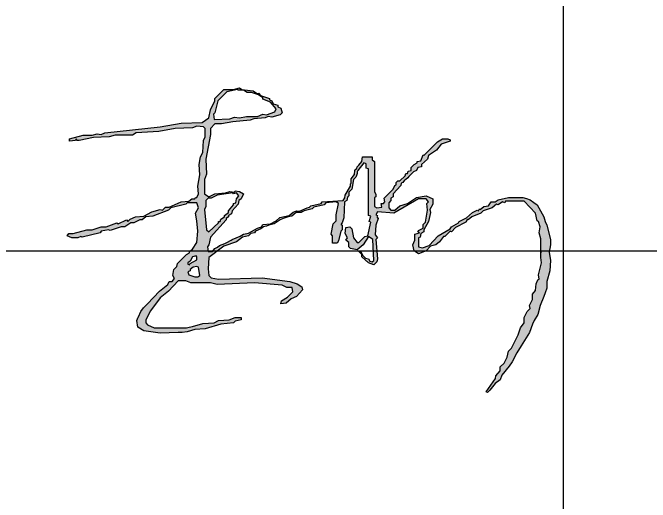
# Model space of a CAD drawing. Extents: x -24961 to 905641, y -154323 to 635957.
# Drawn here: x 458414 to 460263, y -140152 to -138734 of the extents above; entities that cross this region are included whole.
import ezdxf

# ---------------------------------------------------------------- set-up
doc = ezdxf.new("R2010")
doc.units = 0
doc.header["$LTSCALE"] = 1000
doc.header["$MEASUREMENT"] = 0
doc.layers.add('X-3', color=3, linetype='Continuous')
doc.layers.add('图框', color=146, linetype='Continuous')

# ---------------------------------------------------------------- blocks, each defined once
blk = doc.blocks.new('A$C3F2E0568')
h = blk.add_hatch(color=8)
h.paths.add_polyline_path([(22.90000453942294, 25.59999920754126), (23.20000453942293, 25.79999920754108), (23.50000453942293, 26.4999992075409), (23.00000453942293, 26.79999920754108), (22.40000453942294, 26.89999920754053), (22.30000453942294, 26.69999920754071), (21.70000453942293, 26.79999920754108), (21.10000453942294, 26.59999920754126), (19.70000453942293, 26.4999992075409), (18.90000453942294, 26.09999920754126), (18.30000453942294, 26.4999992075409), (18.30000453942294, 28.39999920754053), (18.60000453942294, 29.09999920754126), (18.50000453942293, 31.09999920754126), (19.10000453942294, 34.39999920754053), (19.10000453942294, 35.19999920754071), (19.70000453942293, 35.79999920754108), (20.60000453942294, 35.79999920754108), (22.10000453942293, 36.09999920754126), (24.40000453942294, 36.29999920754108), (24.90000453942294, 36.4999992075409), (26.40000453942294, 36.59999920754126), (26.80000453942294, 36.79999920754108), (27.30000453942294, 36.69999920754071), (28.40000453942294, 36.9999992075409), (28.70000453942293, 37.29999920754108), (28.50000453942293, 37.89999920754053), (28.10000453942294, 38.09999920754126), (28.10000453942294, 38.29999920754108), (27.50000453942293, 38.4999992075409), (27.30000453942294, 38.89999920754053), (27.00000453942293, 38.9999992075409), (27.00000453942293, 39.19999920754071), (25.80000453942294, 39.59999920754126), (25.50000453942293, 39.89999920754053), (25.40000453942294, 39.79999920754108), (24.80000453942294, 40.19999920754071), (23.30000453942294, 40.39999920754053), (23.00000453942293, 40.59999920754126), (22.20000453942293, 40.39999920754053), (20.90000453942294, 40.39999920754053), (19.70000453942293, 39.19999920754071), (19.70000453942293, 38.89999920754053), (19.10000453942294, 37.69999920754071), (18.90000453942294, 36.59999920754126), (18.00000453942293, 35.9999992075409), (15.20000453942293, 35.89999920754053), (12.40000453942294, 35.39999920754053), (5.000004539422932, 34.59999920754126), (4.500004539422932, 34.39999920754053), (4.000004539422932, 34.4999992075409), (3.300004539422929, 34.29999920754108), (2.10000453942294, 34.29999920754108), (0.3000045394229289, 33.79999920754108), (0.3000045394229289, 33.4999992075409), (1.10000453942294, 33.59999920754126), (1.200004539422935, 33.79999920754108), (1.300004539422929, 33.59999920754126), (1.60000453942294, 33.59999920754126), (3.500004539422932, 33.9999992075409), (5.60000453942294, 34.09999920754126), (6.400004539422923, 34.29999920754108), (8.700004539422935, 34.29999920754108), (9.200004539422935, 34.59999920754126), (12.20000453942293, 34.79999920754108), (14.40000453942293, 35.19999920754071), (16.70000453942294, 35.29999920754108), (17.30000453942294, 35.4999992075409), (18.20000453942293, 35.39999920754053), (18.40000453942294, 35.19999920754071), (18.40000453942294, 34.09999920754126), (18.20000453942293, 33.59999920754126), (18.10000453942294, 31.9999992075409), (17.80000453942294, 31.39999920754053), (17.60000453942294, 30.39999920754053), (17.70000453942293, 28.9999992075409), (17.40000453942294, 27.4999992075409), (17.50000453942293, 26.4999992075409), (17.30000453942294, 25.9999992075409), (17.10000453942294, 25.9999992075409), (17.00000453942293, 25.79999920754108), (16.60000453942293, 25.79999920754108), (16.20000453942293, 25.4999992075409), (15.20000453942293, 25.39999920754053), (13.60000453942293, 24.69999920754071), (13.10000453942293, 24.69999920754071), (12.70000453942293, 24.29999920754108), (12.40000453942294, 24.39999920754053), (11.30000453942293, 24.09999920754126), (10.20000453942293, 23.4999992075409), (9.10000453942294, 23.39999920754053), (8.400004539422937, 23.09999920754126), (8.10000453942294, 22.79999920754108), (7.900004539422937, 22.9999992075409), (6.800004539422929, 22.4999992075409), (6.60000453942294, 22.59999920754126), (5.200004539422935, 22.09999920754126), (4.500004539422932, 22.09999920754126), (3.300004539422929, 21.69999920754071), (2.60000453942294, 21.69999920754071), (0.8000045394229289, 21.19999920754071), (0.2000045394229346, 21.19999920754071), (4.539422931770787e-06, 20.89999920754053), (0.6000045394229403, 20.59999920754126), (1.400004539422937, 20.59999920754126), (1.800004539422929, 20.79999920754108), (2.000004539422932, 20.69999920754071), (4.400004539422937, 21.29999920754108), (4.500004539422932, 21.4999992075409), (5.500004539422932, 21.69999920754071), (5.700004539422935, 21.59999920754126), (7.200004539422935, 22.09999920754126), (7.700004539422935, 22.09999920754126), (8.500004539422932, 22.59999920754126), (8.900004539422937, 22.59999920754126), (9.700004539422935, 22.9999992075409), (10.00000453942293, 22.9999992075409), (10.50000453942293, 23.39999920754053), (11.40000453942294, 23.4999992075409), (13.50000453942293, 24.29999920754108), (13.80000453942294, 24.59999920754126), (15.80000453942294, 25.09999920754126), (16.00000453942293, 25.29999920754108), (17.30000453942294, 25.29999920754108), (17.50000453942293, 24.59999920754126), (17.10000453942294, 23.89999920754053), (17.30000453942294, 22.89999920754053), (17.40000453942294, 21.4999992075409), (17.30000453942294, 19.9999992075409), (16.70000453942293, 19.09999920754126), (16.30000453942294, 18.79999920754108), (16.30000453942294, 18.59999920754126), (15.90000453942294, 18.39999920754053), (14.70000453942293, 17.19999920754071), (14.60000453942293, 16.79999920754108), (14.20000453942293, 16.39999920754053), (14.10000453942293, 15.59999920754126), (14.30000453942294, 15.19999920754071), (14.00000453942293, 14.79999920754108), (13.60000453942293, 14.79999920754108), (13.40000453942294, 14.39999920754053), (12.30000453942294, 13.4999992075409), (10.70000453942292, 11.79999920754108), (10.15652996362833, 11.29563248904833), (9.800004539422929, 10.79999920754108), (9.479314884250513, 10.05172334547206), (9.300004539422929, 9.59999920754126), (9.400004539422937, 8.699999207540714), (10.20000453942293, 8.199999207540714), (12.40000453942292, 7.899999207540532), (14.80000453942287, 7.999999207540895), (15.32907694854993, 7.973209189671252), (16.0000045394229, 8.09999920754126), (17.00000453942293, 8.399999207540532), (18.40000453942293, 8.499999207540895), (20.50000453942295, 9.09999920754126), (22.20000453942293, 9.299999207541077), (22.40000453942294, 9.499999207540895), (23.20000453942293, 9.699999207540714), (23.20000453942293, 9.999999207540895), (22.40000453942294, 9.999999207540895), (21.60000453942293, 9.699999207540714), (20.20000453942293, 9.59999920754126), (19.60000453942294, 9.299999207541077), (18.10000453942294, 9.199999207540714), (16.70000453942287, 8.799999207541077), (16.24672417559961, 8.689501695025683), (15.90000453942294, 8.59999920754126), (11.60000453942294, 8.59999920754126), (10.70000453942293, 8.999999207540895), (10.50000453942293, 9.299999207541077), (10.50000453942293, 9.699999207540714), (11.10000453942294, 10.89999920754053), (12.40000453942294, 12.59999920754126), (13.50000453942293, 13.4999992075409), (14.80000453942294, 14.89999920754053), (15.80000453942294, 14.89999920754053), (16.50000453942293, 14.59999920754126), (19.10000453942294, 14.59999920754126), (20.00000453942293, 14.39999920754053), (25.00000453942293, 14.59999920754126), (28.70000453942293, 14.29999920754108), (29.30000453942294, 13.9999992075409), (30.00000453942293, 13.9999992075409), (30.10000453942294, 13.39999920754053), (29.40000453942293, 12.69999920754071), (28.60000453942294, 12.19999920754071), (28.50000453942293, 11.79999920754108), (29.20000453942293, 11.89999920754053), (29.90000453942294, 12.4999992075409), (30.60000453942294, 12.79999920754108), (31.40000453942294, 13.69999920754071), (31.30000453942294, 14.09999920754126), (30.70000453942293, 14.4999992075409), (29.70000453942293, 14.79999920754108), (26.00000453942292, 15.29999920754108), (20.20000453942293, 15.09999920754126), (19.20000453942293, 15.29999920754108), (18.90000453942294, 15.59999920754126), (18.80000453942294, 16.4999992075409), (18.90000453942294, 17.9999992075409), (20.90000453942294, 19.4999992075409), (22.60000453942294, 20.09999920754126), (23.40000453942294, 20.69999920754071), (24.20000453942293, 20.89999920754053), (24.50000453942293, 21.19999920754071), (25.00000453942293, 21.29999920754108), (25.10000453942294, 21.4999992075409), (25.84974521033109, 21.81769452620847), (26.20000453942293, 22.09999920754126), (26.60081258565171, 22.18068791312089), (26.90000453942294, 22.29999920754108), (27.60000453942294, 22.4999992075409), (28.40000453942295, 22.9999992075409), (28.80000453942294, 23.19999920754071), (29.50000453942293, 23.39999920754053), (29.96571120565168, 23.49186199365249), (30.5314249532219, 23.9999992075409), (31.20000453942293, 23.9999992075409), (31.4285133218752, 24.14045185304167), (31.60000453942294, 24.19999920754071), (32.70000453942293, 24.4999992075409), (32.90000453942294, 24.69999920754071), (34.30000453942294, 24.9999992075409), (34.50000453942294, 25.29999920754108), (35.90000453942294, 25.39999920754053), (36.20000453942293, 25.19999920754071), (35.90000453942294, 23.69999920754071), (35.90000453942294, 22.89999920754053), (35.50000453942294, 22.4999992075409), (35.20000453942293, 21.09999920754126), (35.40000453942294, 20.89999920754053), (35.40000453942294, 19.89999920754053), (36.00000453942294, 19.89999920754053), (36.20000453942293, 20.19999920754071), (36.50000453942294, 21.4999992075409), (36.70000453942293, 21.69999920754071), (36.70000453942293, 22.29999920754108), (36.50000453942294, 22.39999920754053), (36.70000453942293, 22.59999920754126), (36.90000453942294, 23.29999920754108), (37.00000453942294, 25.39999920754053), (37.30000453942294, 25.59999920754126), (37.39801414655267, 26.03409113829275), (37.60000453942293, 26.19999920754071), (37.60000453942293, 26.69999920754071), (38.00000453942294, 27.09999920754126), (38.20000453942293, 28.39999920754053), (38.50000453942294, 28.69999920754071), (38.58221452721045, 28.94658064881787), (38.70000453942293, 29.19999920754071), (38.70000453942293, 29.39999920754053), (38.7548688723431, 29.50115897434716), (38.80000453942294, 29.59999920754126), (39.60000453942294, 30.59999920754126), (39.90000453942294, 30.4999992075409), (39.90000453942294, 29.89999920754053), (40.20000453942293, 29.79999920754108), (40.20000453942293, 23.59999920754126), (40.50000453942294, 23.4999992075409), (40.30000453942294, 22.79999920754108), (40.50000453942294, 22.69999920754071), (40.10000453942294, 20.89999920754053), (39.70000453942293, 20.79999920754108), (38.90000453942294, 19.9999992075409), (38.70000453942293, 19.9999992075409), (38.20000453942293, 20.59999920754126), (38.00000453942294, 21.79999920754108), (37.70000453942293, 22.09999920754126), (37.20000453942293, 21.9999992075409), (37.10000453942293, 21.19999920754071), (37.40000453942294, 20.59999920754126), (37.20000453942293, 20.29999920754108), (37.60000453942293, 19.9999992075409), (37.60000453942293, 19.39999920754053), (37.80000453942294, 19.19999920754071), (38.70000453942293, 18.9999992075409), (39.50000453942294, 19.69999920754071), (40.20000453942293, 20.79999920754108), (40.80000453942294, 20.39999920754053), (40.90000453942294, 17.59999920754126), (40.70000453942293, 17.39999920754053), (40.40000453942294, 17.4999992075409), (40.20000453942293, 17.79999920754108), (39.80000453942294, 17.89999920754053), (39.40000453942294, 18.29999920754108), (39.20000453942293, 18.79999920754108), (38.90000453942294, 18.79999920754108), (39.30000453942294, 18.39999920754053), (39.30000453942294, 18.09999920754126), (40.20000453942293, 17.29999920754108), (40.90000453942294, 16.9999992075409), (41.30000453942294, 17.39999920754053), (41.40000453942294, 17.79999920754108), (41.20000453942293, 20.39999920754053), (41.40000453942294, 20.59999920754126), (41.10000453942294, 20.9999992075409), (41.20000453942293, 22.29999920754108), (41.50000453942294, 23.19999920754071), (41.30000453942294, 23.39999920754053), (41.40000453942294, 23.59999920754126), (41.20000453942293, 23.69999920754071), (41.40000453942294, 24.09999920754126), (43.60000453942294, 23.89999920754053), (46.90000453942294, 25.79999920754108), (47.90000453942294, 25.79999920754108), (48.20000453942293, 25.39999920754053), (48.00000453942294, 25.19999920754071), (48.10000453942294, 24.29999920754108), (47.80000453942294, 22.69999920754071), (47.50000453942294, 22.39999920754053), (47.50000453942294, 21.89999920754053), (46.90000453942294, 21.59999920754126), (46.80000453942294, 21.39999920754053), (47.00000453942294, 21.29999920754108), (46.40000453942294, 21.09999920754126), (46.40000453942294, 20.29999920754108), (46.10000453942294, 19.69999920754071), (46.30000453942294, 18.89999920754053), (46.90000453942294, 18.4999992075409), (47.90000453942294, 18.89999920754053), (48.50000453942294, 19.4999992075409), (49.20000453942293, 19.69999920754071), (49.70000453942293, 20.09999920754126), (50.20000453942293, 20.79999920754108), (50.40000453942294, 20.79999920754108), (51.10000453942294, 21.4999992075409), (51.30000453942294, 21.39999920754053), (51.80000453942294, 21.9999992075409), (53.20000453942293, 22.69999920754071), (53.40000453942294, 23.09999920754126), (53.50000453942294, 22.9999992075409), (54.00000453942294, 23.39999920754053), (55.20000453942293, 23.89999920754053), (55.50000453942295, 24.19999920754071), (56.70000453942293, 24.59999920754126), (57.30000453942294, 25.09999920754126), (57.50000453942294, 24.9999992075409), (58.10000453942294, 25.39999920754053), (58.40000453942294, 25.29999920754108), (58.50000453942294, 25.4999992075409), (61.00000453942294, 25.4999992075409), (62.50000453942294, 23.89999920754053), (62.70000453942293, 22.89999920754053), (62.90000453942294, 22.79999920754108), (63.10000453942294, 22.09999920754126), (63.00000453942294, 21.29999920754108), (63.20000453942293, 20.4999992075409), (63.20000453942293, 18.79999920754108), (63.20000453942293, 17.9999992075409), (63.30000453942294, 17.29999920754108), (62.90000453942294, 15.69999920754071), (63.00000453942294, 15.09999920754126), (62.80000453942294, 14.9999992075409), (62.60000453942294, 14.4999992075409), (62.50000453942294, 13.59999920754126), (62.10000453942294, 13.09999920754126), (62.10000453942294, 12.39999920754053), (61.70000453942293, 11.59999920754126), (61.80000453942294, 11.19999920754071), (61.40000453942294, 10.79999920754108), (61.00000453942294, 9.999999207540895), (61.00000453942294, 9.299999207541077), (60.50000453942294, 8.59999920754126), (60.20000453942293, 7.699999207540714), (59.30000453942294, 5.899999207540532), (58.90000453942294, 5.499999207540895), (58.70000453942293, 4.699999207540714), (58.30000453942294, 3.899999207540532), (57.80000453942294, 3.399999207540532), (57.80000453942294, 2.899999207540532), (57.20000453942293, 2.199999207540714), (57.15000453942294, 1.849999207541259), (55.90000453942294, 0.09999920754125924), (56.10000453942294, -7.924591045593843e-07), (56.40000453942296, 0.2999992075410773), (57.10000453942294, 1.199999207540714), (57.80000453942294, 1.699999207540714), (58.00000453942294, 2.299999207541077), (59.00000453942295, 3.499999207540895), (59.40000453942295, 4.099999207541259), (60.00000453942292, 5.299999207541077), (60.60000453942291, 6.199999207540714), (61.70000453942293, 7.999999207540895), (62.10000453942291, 9.09999920754126), (62.30000453942289, 9.59999920754035), (62.80000453942294, 10.39999920754053), (63.10000453942293, 11.59999920754126), (63.60000453942276, 12.79999920754108), (63.80000453942294, 13.29999920754108), (64.00000453942295, 13.89999920754053), (64.00000453942295, 14.79999920754108), (64.40000453942294, 16.19999920754071), (64.50000453942295, 17.59999920754126), (64.30000453942293, 18.69999920754071), (64.50000453942295, 19.69999920754071), (64.50000453942295, 20.39999920754053), (64.00000453942295, 22.29999920754108), (63.80000453942296, 22.79999920754108), (63.60000453942294, 23.39999920754053), (62.70000453942293, 24.9999992075409), (62.28115205187916, 25.31960532725589), (61.80000453942296, 25.69999920754071), (61.30119203044897, 25.86040429569675), (60.80000453942294, 25.9999992075409), (58.90000453942294, 25.9999992075409), (57.50000453942294, 25.69999920754071), (57.10000453942294, 25.39999920754053), (56.60000453942294, 25.39999920754053), (56.20000453942293, 24.89999920754053), (55.60000453942294, 24.79999920754108), (55.10000453942294, 24.39999920754053), (55.00000453942294, 24.4999992075409), (54.90000453942294, 24.19999920754071), (54.70000453942293, 24.29999920754108), (54.10000453942294, 23.9999992075409), (53.30000453942294, 23.29999920754108), (52.30000453942294, 22.79999920754108), (52.20000453942293, 22.59999920754126), (51.30000453942294, 22.09999920754126), (51.10000453942294, 21.79999920754108), (49.50000453942294, 20.89999920754053), (48.30000453942294, 19.59999920754126), (47.40000453942294, 19.29999920754108), (46.90000453942294, 19.39999920754053), (46.90000453942294, 20.59999920754126), (47.10000453942294, 20.69999920754071), (47.20000453942293, 21.19999920754071), (47.60000453942294, 21.39999920754053), (47.60000453942294, 21.69999920754071), (48.20000453942293, 22.79999920754108), (48.50000453942294, 23.9999992075409), (48.40000453942294, 24.39999920754053), (48.80000453942294, 25.09999920754126), (48.80000453942294, 25.79999920754108), (47.90000453942294, 26.19999920754071), (46.60000453942294, 25.9999992075409), (45.40000453942294, 25.19999920754071), (44.40000453942294, 24.89999920754053), (43.70000453942293, 24.29999920754108), (43.20000453942293, 24.29999920754108), (42.90000453942294, 24.59999920754126), (42.90000453942294, 25.29999920754108), (43.20000453942293, 25.59999920754126), (43.20000453942293, 25.89999920754053), (43.50000453942294, 26.09999920754126), (43.50000453942294, 26.4999992075409), (44.50000453942294, 27.59999920754126), (44.57255045154183, 27.89018285601651), (44.80000453942294, 27.9999992075409), (45.00000453942294, 28.29999920754108), (45.20000453942293, 28.39999920754053), (45.44053528462973, 28.59999920754126), (45.60000453942294, 28.79999920754108), (46.20000453942293, 29.39999920754053), (46.60000453942294, 29.59999920754126), (46.80000453942294, 29.9999992075409), (47.30000453942294, 30.09999920754126), (47.30000453942294, 30.39999920754053), (48.10000453942294, 31.09999920754126), (48.20000453942293, 31.59999920754126), (49.30000453942294, 32.29999920754108), (49.90000453942294, 33.09999920754126), (51.10000453942294, 33.4999992075409), (51.10000453942294, 33.69999920754071), (50.80000453942294, 33.79999920754108), (50.10000453942294, 33.79999920754108), (49.40000453942294, 33.39999920754053), (47.60000453942294, 31.59999920754126), (47.50000453942294, 31.69999920754071), (47.20000453942293, 30.89999920754053), (46.70000453942293, 30.79999920754108), (46.70000453942293, 30.59999920754126), (46.30000453942294, 30.39999920754053), (45.90000453942294, 29.9999992075409), (45.90000453942294, 29.59999920754126), (45.50000453942294, 29.4999992075409), (45.40000453942294, 29.19999920754071), (45.20000453942293, 29.19999920754071), (45.10000453942294, 28.89999920754053), (44.40000453942294, 28.19999920754071), (44.10000453942294, 28.19999920754071), (43.90000453942294, 27.9999992075409), (43.90000453942294, 27.69999920754071), (43.70000453942293, 27.59999920754126), (43.50000453942294, 27.09999920754126), (42.30000453942294, 25.89999920754053), (42.40000453942294, 25.39999920754053), (42.20000453942293, 25.19999920754071), (41.90000453942294, 25.19999920754071), (42.00000453942294, 24.69999920754071), (41.30000453942294, 24.59999920754126), (41.00000453942294, 24.79999920754108), (41.00000453942294, 25.9999992075409), (41.20000453942293, 26.09999920754126), (41.20000453942293, 26.39999920754053), (41.00000453942294, 26.79999920754108), (41.00000453942294, 30.79999920754108), (40.70000453942293, 30.9999992075409), (40.70000453942293, 31.39999920754053), (39.40000453942294, 31.39999920754053), (39.30000453942294, 30.79999920754108), (38.90000453942296, 30.29999920754108), (38.71021236731595, 30.08624622348179), (38.64130106436833, 29.85848111029009), (38.52629433582924, 29.77714247513177), (38.40000453942294, 29.59999920754126), (38.35706127603037, 29.04846729146993), (37.90000453942294, 28.4999992075409), (37.90000453942294, 27.89999920754053), (37.80000453942294, 27.79999920754108), (37.80000453942294, 27.4999992075409), (37.10000453942293, 26.29999920754108), (37.02930823002617, 25.93389807144376), (36.80000453942294, 25.59999920754126), (34.00000453942294, 25.39999920754053), (33.90000453942294, 25.19999920754071), (32.50000453942293, 24.89999920754053), (32.34235819796004, 24.70448174786998), (32.00000453942295, 24.59999920754126), (31.00973869275313, 24.17165462826415), (30.60489427108823, 24.20035179511524), (30.15489469915728, 24.03699530127051), (29.60000453942294, 23.59999920754126), (28.36436246390838, 23.30925989565549), (27.90000453942294, 22.89999920754053), (27.10000453942294, 22.4999992075409), (26.10000453942294, 22.39999920754053), (25.90000453942294, 22.09999920754126), (25.40000453942293, 21.89999920754053), (24.17284668451506, 21.24551501825681), (23.50000453942293, 21.09999920754126), (23.07401452460618, 20.86233916863875), (22.00000453942293, 20.39999920754053), (21.88455333209075, 20.28454800020882), (21.30000453942321, 19.9999992075409), (21.01844920814519, 19.86526486588991), (20.30000453942294, 19.59999920754126), (20.06492655597194, 19.39190589228656), (19.70000453942293, 19.19999920754071), (19.40000453942294, 18.79999920754108), (18.80000453942294, 18.79999920754108), (18.70000453942293, 19.39999920754053), (18.90000453942294, 19.69999920754071), (19.10000453942294, 20.69999920754071), (21.20000453942293, 22.9999992075409), (21.20000453942293, 23.19999920754071), (21.50000453942293, 23.39999920754053), (21.50000453942293, 23.59999920754126), (21.90000453942294, 23.79999920754108), (22.00000453942293, 24.19999920754071), (22.80000453942294, 25.09999920754126)])
h.paths.add_polyline_path([(18.50000453942293, 25.59999920754126), (18.80000453942294, 25.89999920754053), (19.20000453942293, 25.89999920754053), (20.00000453942293, 26.29999920754108), (22.10000453942294, 26.59999920754126), (22.20000453942293, 26.4999992075409), (22.60000453942294, 26.59999920754126), (22.90000453942294, 26.19999920754071), (22.60000453942294, 25.79999920754108), (22.50000453942293, 25.29999920754108), (22.20000453942293, 25.19999920754071), (22.20000453942293, 24.9999992075409), (21.50000453942293, 24.19999920754071), (21.50000453942293, 23.9999992075409), (21.00000453942293, 23.59999920754126), (21.00000453942293, 23.39999920754053), (20.50000453942293, 23.09999920754126), (20.40000453942294, 22.79999920754108), (20.20000453942293, 22.79999920754108), (20.20000453942293, 22.59999920754126), (18.90000453942294, 21.39999920754053), (18.60000453942294, 21.69999920754071), (18.30000453942294, 24.39999920754053), (18.50000453942293, 24.79999920754108)], flags=16)
h.paths.add_polyline_path([(17.20000453942293, 18.19999920754071), (17.30000453942294, 18.09999920754126), (17.30000453942294, 17.69999920754071), (16.40000453942294, 17.19999920754071), (16.30000453942294, 16.9999992075409), (16.10000453942293, 17.09999920754126), (16.10000453942293, 17.29999920754108), (16.40000453942294, 17.4999992075409), (16.70000453942293, 18.09999920754126)], flags=16)
h.paths.add_polyline_path([(17.30000453942294, 16.79999920754108), (17.50000453942293, 16.69999920754071), (17.70000453942293, 15.59999920754126), (17.40000453942294, 15.39999920754053), (17.00000453942293, 15.39999920754053), (16.20000453942293, 15.69999920754071), (16.10000453942293, 16.09999920754126), (16.40000453942294, 16.19999920754071), (16.40000453942294, 16.39999920754053), (16.80000453942294, 16.69999920754071)], flags=16)
h.paths.add_polyline_path([(19.60000453942294, 36.39999920754053), (19.50000453942293, 37.09999920754126), (19.70000453942293, 37.29999920754108), (20.10000453942294, 38.89999920754053), (21.30000453942294, 40.09999920754126), (22.70000453942293, 40.39999920754053), (22.80000453942294, 40.29999920754108), (23.50000453942293, 40.29999920754108), (24.00000453942293, 39.9999992075409), (24.60000453942293, 39.9999992075409), (25.50000453942293, 39.69999920754071), (26.10000453942294, 39.29999920754108), (26.10000453942294, 39.09999920754126), (27.10000453942294, 38.69999920754071), (27.90000453942294, 37.79999920754108), (27.70000453942293, 37.39999920754053), (26.60000453942294, 36.9999992075409), (26.10000453942294, 37.09999920754126), (25.40000453942294, 36.79999920754108), (23.90000453942294, 36.79999920754108), (23.00000453942293, 36.59999920754126), (22.30000453942294, 36.69999920754071), (21.70000453942293, 36.4999992075409)], flags=16)
at = {"color": 8}
for points in [[(29.50000453942293, 23.39999920754053), (28.80000453942294, 23.19999920754071), (28.80000453942294, 23.19999920754071), (28.40000453942294, 22.9999992075409), (27.60000453942294, 22.4999992075409), (26.90000453942294, 22.29999920754108), (26.6008125856517, 22.18068791312089), (26.20000453942293, 22.09999920754126), (25.84974521033109, 21.81769452620847), (25.10000453942294, 21.4999992075409), (25.00000453942293, 21.29999920754108), (24.50000453942293, 21.19999920754071), (24.20000453942293, 20.89999920754053), (23.40000453942294, 20.69999920754071), (22.60000453942294, 20.09999920754126), (20.90000453942294, 19.4999992075409), (18.90000453942294, 17.9999992075409), (18.80000453942294, 16.4999992075409), (18.90000453942294, 15.59999920754126), (19.20000453942293, 15.29999920754108), (20.20000453942293, 15.09999920754126), (26.00000453942293, 15.29999920754108), (29.70000453942293, 14.79999920754108), (30.70000453942293, 14.4999992075409), (31.30000453942294, 14.09999920754126), (31.40000453942294, 13.69999920754071), (30.60000453942294, 12.79999920754108), (29.90000453942294, 12.4999992075409), (29.20000453942293, 11.89999920754053), (28.50000453942293, 11.79999920754108), (28.60000453942294, 12.19999920754071), (29.40000453942294, 12.69999920754071), (30.10000453942294, 13.39999920754053), (30.00000453942293, 13.9999992075409), (29.30000453942294, 13.9999992075409), (28.70000453942293, 14.29999920754108), (25.00000453942293, 14.59999920754126), (20.00000453942293, 14.39999920754053), (19.10000453942294, 14.59999920754126), (16.50000453942293, 14.59999920754126), (15.80000453942294, 14.89999920754053), (14.80000453942294, 14.89999920754053), (13.50000453942293, 13.4999992075409), (12.40000453942294, 12.59999920754126), (11.10000453942294, 10.89999920754053), (10.50000453942293, 9.699999207540714), (10.50000453942293, 9.299999207541077), (10.70000453942293, 8.999999207540895), (11.60000453942294, 8.59999920754126), (15.90000453942294, 8.59999920754126), (16.2467241755996, 8.689501695025683), (16.70000453942293, 8.799999207541077), (18.10000453942294, 9.199999207540714), (19.60000453942294, 9.299999207541077), (20.20000453942293, 9.59999920754126), (21.60000453942294, 9.699999207540714), (22.40000453942294, 9.999999207540895), (23.20000453942293, 9.999999207540895), (23.20000453942293, 9.699999207540714), (22.40000453942294, 9.499999207540895), (22.20000453942293, 9.299999207541077), (20.50000453942293, 9.09999920754126), (18.40000453942294, 8.499999207540895), (17.00000453942293, 8.399999207540532), (16.00000453942293, 8.09999920754126), (15.32907694854994, 7.973209189671252), (14.80000453942294, 7.999999207540895), (12.40000453942294, 7.899999207540532), (10.20000453942293, 8.199999207540714), (9.400004539422937, 8.699999207540714), (9.300004539422929, 9.59999920754126), (9.479314884250527, 10.05172334547206), (9.500004539422932, 10.09999920754126), (9.800004539422929, 10.79999920754108), (10.15652996362833, 11.29563248904833), (10.70000453942293, 11.79999920754108), (12.30000453942294, 13.4999992075409), (13.40000453942294, 14.39999920754053), (13.60000453942293, 14.79999920754108), (14.00000453942293, 14.79999920754108), (14.30000453942294, 15.19999920754071), (14.10000453942293, 15.59999920754126), (14.20000453942293, 16.39999920754053), (14.60000453942293, 16.79999920754108), (14.70000453942293, 17.19999920754071), (15.90000453942294, 18.39999920754053), (16.30000453942294, 18.59999920754126), (16.30000453942294, 18.79999920754108), (16.70000453942293, 19.09999920754126), (17.30000453942294, 19.9999992075409), (17.40000453942294, 21.4999992075409), (17.30000453942294, 22.89999920754053), (17.10000453942294, 23.89999920754053), (17.50000453942293, 24.59999920754126), (17.30000453942294, 25.29999920754108), (16.00000453942293, 25.29999920754108), (15.80000453942294, 25.09999920754126), (13.80000453942294, 24.59999920754126), (13.50000453942293, 24.29999920754108), (11.40000453942294, 23.4999992075409), (10.50000453942293, 23.39999920754053), (10.00000453942293, 22.9999992075409), (9.700004539422935, 22.9999992075409), (8.900004539422937, 22.59999920754126), (8.500004539422932, 22.59999920754126), (7.700004539422935, 22.09999920754126), (7.200004539422935, 22.09999920754126), (5.700004539422935, 21.59999920754126), (5.500004539422932, 21.69999920754071), (4.500004539422932, 21.4999992075409), (4.400004539422937, 21.29999920754108), (2.000004539422932, 20.69999920754071), (1.800004539422929, 20.79999920754108), (1.400004539422937, 20.59999920754126), (0.6000045394229403, 20.59999920754126), (4.539422931770787e-06, 20.89999920754053), (0.2000045394229346, 21.19999920754071), (0.8000045394229289, 21.19999920754071), (2.60000453942294, 21.69999920754071), (3.300004539422929, 21.69999920754071), (4.500004539422932, 22.09999920754126), (5.200004539422935, 22.09999920754126), (6.60000453942294, 22.59999920754126), (6.800004539422929, 22.4999992075409), (7.900004539422937, 22.9999992075409), (8.10000453942294, 22.79999920754108), (8.400004539422937, 23.09999920754126), (9.10000453942294, 23.39999920754053), (10.20000453942293, 23.4999992075409), (11.30000453942293, 24.09999920754126), (12.40000453942294, 24.39999920754053), (12.70000453942293, 24.29999920754108), (13.10000453942293, 24.69999920754071), (13.60000453942293, 24.69999920754071), (15.20000453942293, 25.39999920754053), (16.20000453942293, 25.4999992075409), (16.60000453942293, 25.79999920754108), (17.00000453942293, 25.79999920754108), (17.10000453942294, 25.9999992075409), (17.30000453942294, 25.9999992075409), (17.50000453942293, 26.4999992075409), (17.40000453942294, 27.4999992075409), (17.70000453942293, 28.9999992075409), (17.60000453942294, 30.39999920754053), (17.80000453942294, 31.39999920754053), (18.10000453942294, 31.9999992075409), (18.20000453942293, 33.59999920754126), (18.40000453942294, 34.09999920754126), (18.40000453942294, 35.19999920754071), (18.20000453942293, 35.39999920754053), (17.30000453942294, 35.4999992075409), (16.70000453942293, 35.29999920754108), (14.40000453942294, 35.19999920754071), (12.20000453942293, 34.79999920754108), (9.200004539422935, 34.59999920754126), (8.700004539422935, 34.29999920754108), (6.400004539422937, 34.29999920754108), (5.60000453942294, 34.09999920754126), (3.500004539422932, 33.9999992075409), (1.60000453942294, 33.59999920754126), (1.300004539422929, 33.59999920754126), (1.200004539422935, 33.79999920754108), (1.10000453942294, 33.59999920754126), (0.3000045394229289, 33.4999992075409), (0.3000045394229289, 33.79999920754108), (2.10000453942294, 34.29999920754108), (3.300004539422929, 34.29999920754108), (4.000004539422932, 34.4999992075409), (4.500004539422932, 34.39999920754053), (5.000004539422932, 34.59999920754126), (12.40000453942294, 35.39999920754053), (15.20000453942293, 35.89999920754053), (18.00000453942293, 35.9999992075409), (18.90000453942294, 36.59999920754126), (19.10000453942294, 37.69999920754071), (19.70000453942293, 38.89999920754053), (19.70000453942293, 39.19999920754071), (20.90000453942294, 40.39999920754053), (22.20000453942293, 40.39999920754053), (23.00000453942293, 40.59999920754126)], [(23.00000453942293, 40.59999920754126), (23.30000453942294, 40.39999920754053), (24.80000453942294, 40.19999920754071), (25.40000453942294, 39.79999920754108), (25.50000453942293, 39.89999920754053), (25.80000453942294, 39.59999920754126), (27.00000453942293, 39.19999920754071), (27.00000453942293, 38.9999992075409), (27.30000453942294, 38.89999920754053), (27.50000453942293, 38.4999992075409), (28.10000453942294, 38.29999920754108), (28.10000453942294, 38.09999920754126), (28.50000453942293, 37.89999920754053), (28.70000453942293, 37.29999920754108), (28.40000453942294, 36.9999992075409), (27.30000453942294, 36.69999920754071), (26.80000453942294, 36.79999920754108), (26.40000453942294, 36.59999920754126), (24.90000453942294, 36.4999992075409), (24.40000453942294, 36.29999920754108), (22.10000453942294, 36.09999920754126), (20.60000453942294, 35.79999920754108), (19.70000453942293, 35.79999920754108), (19.10000453942294, 35.19999920754071), (19.10000453942294, 34.39999920754053), (18.50000453942293, 31.09999920754126), (18.60000453942294, 29.09999920754126), (18.30000453942294, 28.39999920754053), (18.30000453942294, 26.4999992075409), (18.90000453942294, 26.09999920754126), (19.70000453942293, 26.4999992075409), (21.10000453942294, 26.59999920754126), (21.70000453942293, 26.79999920754108), (22.30000453942294, 26.69999920754071), (22.40000453942294, 26.89999920754053), (23.00000453942293, 26.79999920754108), (23.50000453942293, 26.4999992075409), (23.20000453942293, 25.79999920754108), (22.90000453942294, 25.59999920754126), (22.80000453942294, 25.09999920754126), (22.00000453942293, 24.19999920754071), (21.90000453942294, 23.79999920754108), (21.50000453942293, 23.59999920754126), (21.50000453942293, 23.39999920754053), (21.20000453942293, 23.19999920754071), (21.20000453942293, 22.9999992075409), (19.10000453942294, 20.69999920754071), (18.90000453942294, 19.69999920754071), (18.70000453942293, 19.39999920754053), (18.80000453942294, 18.79999920754108), (19.40000453942294, 18.79999920754108), (19.70000453942293, 19.19999920754071), (20.06492655597194, 19.39190589228656), (20.30000453942294, 19.59999920754126), (21.0184492081452, 19.86526486588991), (21.30000453942294, 19.9999992075409), (21.88455333209075, 20.28454800020882), (22.00000453942293, 20.39999920754053), (23.07401452460617, 20.86233916863875), (23.50000453942293, 21.09999920754126), (24.17284668451506, 21.24551501825681), (25.40000453942294, 21.89999920754053), (25.90000453942294, 22.09999920754126), (26.10000453942294, 22.39999920754053), (27.10000453942294, 22.4999992075409), (27.90000453942294, 22.89999920754053), (28.36436246390838, 23.30925989565549), (29.60000453942294, 23.59999920754126), (30.15489469915728, 24.03699530127051), (30.60489427108823, 24.20035179511524), (31.00973869275313, 24.17165462826415), (32.00000453942293, 24.59999920754126), (32.34235819796004, 24.70448174786998), (32.50000453942293, 24.89999920754053), (33.90000453942294, 25.19999920754071), (34.00000453942294, 25.39999920754053), (36.80000453942294, 25.59999920754126), (37.02930823002617, 25.93389807144376), (37.10000453942293, 26.29999920754108), (37.80000453942294, 27.4999992075409), (37.80000453942294, 27.79999920754108), (37.90000453942294, 27.89999920754053), (37.90000453942294, 28.4999992075409), (38.35706127603037, 29.04846729146993), (38.40000453942294, 29.59999920754126), (38.52629433582924, 29.77714247513177), (38.64130106436831, 29.85848111029009), (38.71021236731595, 30.08624622348179), (38.90000453942294, 30.29999920754108), (39.30000453942294, 30.79999920754108), (39.40000453942294, 31.39999920754053), (40.70000453942293, 31.39999920754053), (40.70000453942293, 30.9999992075409), (41.00000453942294, 30.79999920754108), (41.00000453942294, 26.79999920754108), (41.20000453942293, 26.39999920754053), (41.20000453942293, 26.09999920754126), (41.00000453942294, 25.9999992075409), (41.00000453942294, 24.79999920754108), (41.30000453942294, 24.59999920754126), (42.00000453942294, 24.69999920754071), (41.90000453942294, 25.19999920754071), (42.20000453942293, 25.19999920754071), (42.40000453942294, 25.39999920754053), (42.30000453942294, 25.89999920754053), (43.50000453942294, 27.09999920754126), (43.70000453942293, 27.59999920754126), (43.90000453942294, 27.69999920754071), (43.90000453942294, 27.9999992075409), (44.10000453942294, 28.19999920754071), (44.40000453942294, 28.19999920754071), (45.10000453942294, 28.89999920754053), (45.20000453942293, 29.19999920754071), (45.40000453942294, 29.19999920754071), (45.50000453942294, 29.4999992075409), (45.90000453942294, 29.59999920754126), (45.90000453942294, 29.9999992075409), (46.30000453942294, 30.39999920754053), (46.70000453942293, 30.59999920754126), (46.70000453942293, 30.79999920754108), (47.20000453942293, 30.89999920754053), (47.50000453942294, 31.69999920754071), (47.60000453942294, 31.59999920754126), (49.40000453942294, 33.39999920754053), (50.10000453942294, 33.79999920754108), (50.80000453942294, 33.79999920754108), (51.10000453942294, 33.69999920754071), (51.10000453942294, 33.4999992075409), (49.90000453942294, 33.09999920754126), (49.30000453942294, 32.29999920754108), (48.20000453942293, 31.59999920754126), (48.10000453942294, 31.09999920754126), (47.30000453942294, 30.39999920754053), (47.30000453942294, 30.09999920754126), (46.80000453942294, 29.9999992075409), (46.80000453942294, 29.9999992075409), (46.60000453942294, 29.59999920754126), (46.20000453942293, 29.39999920754053), (45.60000453942294, 28.79999920754108), (45.60000453942294, 28.79999920754108), (45.44053528462973, 28.59999920754126), (45.20000453942293, 28.39999920754053), (45.00000453942294, 28.29999920754108), (44.80000453942294, 27.9999992075409), (44.57255045154183, 27.89018285601651), (44.50000453942294, 27.59999920754126), (43.50000453942294, 26.4999992075409), (43.50000453942294, 26.09999920754126), (43.20000453942293, 25.89999920754053), (43.20000453942293, 25.59999920754126), (42.90000453942294, 25.29999920754108), (42.90000453942294, 24.59999920754126), (43.20000453942293, 24.29999920754108), (43.70000453942293, 24.29999920754108), (44.40000453942294, 24.89999920754053), (45.40000453942294, 25.19999920754071), (46.60000453942294, 25.9999992075409), (47.90000453942294, 26.19999920754071), (48.80000453942294, 25.79999920754108), (48.80000453942294, 25.09999920754126), (48.40000453942294, 24.39999920754053), (48.50000453942294, 23.9999992075409), (48.20000453942293, 22.79999920754108), (47.60000453942294, 21.69999920754071), (47.60000453942294, 21.39999920754053), (47.20000453942293, 21.19999920754071), (47.10000453942294, 20.69999920754071), (46.90000453942294, 20.59999920754126), (46.90000453942294, 19.39999920754053), (47.40000453942294, 19.29999920754108), (48.30000453942294, 19.59999920754126), (49.50000453942294, 20.89999920754053), (51.10000453942294, 21.79999920754108), (51.30000453942294, 22.09999920754126), (52.20000453942293, 22.59999920754126), (52.30000453942294, 22.79999920754108), (53.30000453942294, 23.29999920754108), (54.10000453942294, 23.9999992075409), (54.70000453942293, 24.29999920754108), (54.90000453942294, 24.19999920754071), (55.00000453942294, 24.4999992075409), (55.10000453942294, 24.39999920754053), (55.60000453942294, 24.79999920754108), (56.20000453942293, 24.89999920754053), (56.60000453942294, 25.39999920754053), (57.10000453942294, 25.39999920754053), (57.50000453942294, 25.69999920754071), (58.90000453942294, 25.9999992075409), (60.80000453942294, 25.9999992075409), (61.30119203044897, 25.86040429569675), (61.80000453942294, 25.69999920754071), (62.28115205187915, 25.31960532725589), (62.70000453942293, 24.9999992075409), (63.60000453942294, 23.39999920754053), (63.60000453942294, 23.39999920754053), (63.80000453942294, 22.79999920754108), (63.80000453942294, 22.79999920754108), (64.00000453942295, 22.29999920754108), (64.50000453942295, 20.39999920754053), (64.50000453942295, 19.69999920754071), (64.50000453942295, 19.69999920754071), (64.30000453942293, 18.69999920754071), (64.50000453942295, 17.59999920754126), (64.40000453942294, 16.19999920754071), (64.40000453942294, 16.19999920754071), (64.00000453942295, 14.79999920754108), (64.00000453942295, 14.79999920754108), (64.00000453942295, 13.89999920754053), (63.80000453942294, 13.29999920754108), (63.80000453942294, 13.29999920754108), (63.60000453942294, 12.79999920754108), (63.60000453942294, 12.79999920754108), (63.10000453942294, 11.59999920754126), (63.10000453942294, 11.59999920754126), (62.80000453942294, 10.39999920754053), (62.80000453942294, 10.39999920754053), (62.30000453942294, 9.59999920754126), (62.30000453942294, 9.59999920754126), (62.10000453942294, 9.09999920754126), (62.10000453942294, 9.09999920754126), (61.70000453942293, 7.999999207540895), (60.60000453942294, 6.199999207540714), (60.60000453942294, 6.199999207540714), (60.00000453942294, 5.299999207541077), (59.40000453942294, 4.099999207541259), (59.40000453942294, 4.099999207541259), (59.00000453942294, 3.499999207540895), (58.00000453942294, 2.299999207541077), (58.00000453942294, 2.299999207541077), (57.80000453942294, 1.699999207540714), (57.10000453942294, 1.199999207540714), (56.40000453942294, 0.2999992075410773), (56.10000453942294, -7.924591045593843e-07), (56.10000453942294, -7.924591045593843e-07), (55.90000453942294, 0.09999920754125924), (57.15000453942294, 1.849999207541259), (57.20000453942293, 2.199999207540714), (57.20000453942293, 2.199999207540714), (57.80000453942294, 2.899999207540532), (57.80000453942294, 3.399999207540532), (58.30000453942294, 3.899999207540532), (58.70000453942293, 4.699999207540714), (58.70000453942293, 4.699999207540714), (58.90000453942294, 5.499999207540895), (59.30000453942294, 5.899999207540532), (60.20000453942293, 7.699999207540714), (60.50000453942294, 8.59999920754126), (61.00000453942294, 9.299999207541077), (61.00000453942294, 9.999999207540895), (61.40000453942294, 10.79999920754108), (61.80000453942294, 11.19999920754071), (61.70000453942293, 11.59999920754126), (62.10000453942294, 12.39999920754053), (62.10000453942294, 13.09999920754126), (62.50000453942294, 13.59999920754126), (62.60000453942294, 14.4999992075409), (62.80000453942294, 14.9999992075409), (63.00000453942294, 15.09999920754126), (62.90000453942294, 15.69999920754071), (63.30000453942294, 17.29999920754108), (63.20000453942293, 17.9999992075409), (63.20000453942293, 18.79999920754108), (63.20000453942293, 18.60130813236356), (63.20000453942293, 18.79999920754108), (63.20000453942293, 20.4999992075409), (63.00000453942294, 21.29999920754108), (63.00000453942294, 21.29999920754108), (63.10000453942294, 22.09999920754126), (62.90000453942294, 22.79999920754108), (62.90000453942294, 22.79999920754108), (62.70000453942293, 22.89999920754053), (62.50000453942294, 23.89999920754053), (61.00000453942294, 25.4999992075409), (58.50000453942294, 25.4999992075409), (58.40000453942294, 25.29999920754108), (58.10000453942294, 25.39999920754053), (57.50000453942294, 24.9999992075409), (57.30000453942294, 25.09999920754126), (56.70000453942293, 24.59999920754126), (55.50000453942294, 24.19999920754071), (55.20000453942293, 23.89999920754053), (54.00000453942294, 23.39999920754053), (53.50000453942294, 22.9999992075409), (53.40000453942294, 23.09999920754126), (53.20000453942293, 22.69999920754071), (51.80000453942294, 21.9999992075409), (51.30000453942294, 21.39999920754053), (51.10000453942294, 21.4999992075409), (50.40000453942294, 20.79999920754108), (50.20000453942293, 20.79999920754108), (49.70000453942293, 20.09999920754126), (49.20000453942293, 19.69999920754071), (48.50000453942294, 19.4999992075409), (47.90000453942294, 18.89999920754053), (46.90000453942294, 18.4999992075409), (46.30000453942294, 18.89999920754053), (46.10000453942294, 19.69999920754071), (46.40000453942294, 20.29999920754108), (46.40000453942294, 21.09999920754126), (47.00000453942294, 21.29999920754108), (46.80000453942294, 21.39999920754053), (46.90000453942294, 21.59999920754126), (47.50000453942294, 21.89999920754053), (47.50000453942294, 22.39999920754053), (47.80000453942294, 22.69999920754071), (48.10000453942294, 24.29999920754108), (48.00000453942294, 25.19999920754071), (48.20000453942293, 25.39999920754053), (47.90000453942294, 25.79999920754108), (46.90000453942294, 25.79999920754108), (43.60000453942294, 23.89999920754053), (41.40000453942294, 24.09999920754126), (41.20000453942293, 23.69999920754071), (41.40000453942294, 23.59999920754126), (41.30000453942294, 23.39999920754053), (41.50000453942294, 23.19999920754071), (41.20000453942293, 22.29999920754108), (41.10000453942294, 20.9999992075409), (41.40000453942294, 20.59999920754126), (41.20000453942293, 20.39999920754053), (41.40000453942294, 17.79999920754108), (41.30000453942294, 17.39999920754053), (40.90000453942294, 16.9999992075409), (40.20000453942293, 17.29999920754108), (39.30000453942294, 18.09999920754126), (39.30000453942294, 18.39999920754053), (38.90000453942294, 18.79999920754108), (39.20000453942293, 18.79999920754108), (39.40000453942294, 18.29999920754108), (39.80000453942294, 17.89999920754053), (40.20000453942293, 17.79999920754108), (40.40000453942294, 17.4999992075409), (40.70000453942293, 17.39999920754053), (40.90000453942294, 17.59999920754126), (40.80000453942294, 20.39999920754053), (40.20000453942293, 20.79999920754108), (39.50000453942294, 19.69999920754071), (38.70000453942293, 18.9999992075409), (37.80000453942294, 19.19999920754071), (37.60000453942293, 19.39999920754053), (37.60000453942293, 19.9999992075409), (37.20000453942293, 20.29999920754108), (37.40000453942294, 20.59999920754126), (37.10000453942293, 21.19999920754071), (37.20000453942293, 21.9999992075409), (37.70000453942293, 22.09999920754126), (38.00000453942294, 21.79999920754108), (38.20000453942293, 20.59999920754126), (38.70000453942293, 19.9999992075409), (38.90000453942294, 19.9999992075409), (39.70000453942293, 20.79999920754108), (40.10000453942294, 20.89999920754053), (40.50000453942294, 22.69999920754071), (40.30000453942294, 22.79999920754108), (40.50000453942294, 23.4999992075409), (40.20000453942293, 23.59999920754126), (40.20000453942293, 29.79999920754108), (39.90000453942294, 29.89999920754053), (39.90000453942294, 30.4999992075409), (39.60000453942294, 30.59999920754126), (38.80000453942294, 29.59999920754126), (38.7548688723431, 29.50115897434716), (38.70000453942293, 29.39999920754053), (38.70000453942293, 29.19999920754071), (38.58221452721045, 28.94658064881787), (38.50000453942294, 28.69999920754071), (38.20000453942293, 28.39999920754053), (38.00000453942294, 27.09999920754126), (37.60000453942293, 26.69999920754071), (37.60000453942293, 26.19999920754071), (37.39801414655267, 26.03409113829275), (37.30000453942294, 25.59999920754126), (37.00000453942294, 25.39999920754053), (36.90000453942294, 23.29999920754108), (36.70000453942293, 22.59999920754126), (36.50000453942294, 22.39999920754053), (36.70000453942293, 22.29999920754108), (36.70000453942293, 21.69999920754071), (36.50000453942294, 21.4999992075409), (36.20000453942293, 20.19999920754071), (36.00000453942294, 19.89999920754053), (35.40000453942294, 19.89999920754053), (35.40000453942294, 20.89999920754053), (35.20000453942293, 21.09999920754126), (35.50000453942294, 22.4999992075409), (35.90000453942294, 22.89999920754053), (35.90000453942294, 23.69999920754071), (36.20000453942293, 25.19999920754071), (35.90000453942294, 25.39999920754053), (34.50000453942294, 25.29999920754108), (34.30000453942294, 24.9999992075409), (32.90000453942294, 24.69999920754071), (32.70000453942293, 24.4999992075409), (31.60000453942294, 24.19999920754071), (31.4285133218752, 24.14045185304167), (31.20000453942293, 23.9999992075409), (30.5314249532219, 23.9999992075409), (29.96571120565168, 23.49186199365249), (29.50000453942293, 23.39999920754053)], [(22.80000453942294, 40.29999920754108), (22.70000453942293, 40.39999920754053), (21.30000453942294, 40.09999920754126), (20.10000453942294, 38.89999920754053), (19.70000453942293, 37.29999920754108), (19.50000453942293, 37.09999920754126), (19.60000453942294, 36.39999920754053), (21.70000453942293, 36.4999992075409), (22.30000453942294, 36.69999920754071), (23.00000453942293, 36.59999920754126), (23.90000453942294, 36.79999920754108), (25.40000453942294, 36.79999920754108), (26.10000453942294, 37.09999920754126), (26.60000453942294, 36.9999992075409), (27.70000453942293, 37.39999920754053), (27.90000453942294, 37.79999920754108), (27.10000453942294, 38.69999920754071), (26.10000453942294, 39.09999920754126), (26.10000453942294, 39.29999920754108), (25.50000453942293, 39.69999920754071), (24.60000453942294, 39.9999992075409), (24.00000453942293, 39.9999992075409), (23.50000453942293, 40.29999920754108), (22.80000453942294, 40.29999920754108)], [(22.20000453942293, 26.4999992075409), (22.10000453942294, 26.59999920754126), (20.00000453942293, 26.29999920754108), (19.20000453942293, 25.89999920754053), (18.80000453942294, 25.89999920754053), (18.50000453942293, 25.59999920754126), (18.50000453942293, 24.79999920754108), (18.30000453942294, 24.39999920754053), (18.60000453942294, 21.69999920754071), (18.90000453942294, 21.39999920754053), (20.20000453942293, 22.59999920754126), (20.20000453942293, 22.79999920754108), (20.40000453942294, 22.79999920754108), (20.50000453942293, 23.09999920754126), (21.00000453942293, 23.39999920754053), (21.00000453942293, 23.59999920754126), (21.50000453942293, 23.9999992075409), (21.50000453942293, 24.19999920754071), (22.20000453942293, 24.9999992075409), (22.20000453942293, 25.19999920754071), (22.50000453942293, 25.29999920754108), (22.60000453942294, 25.79999920754108), (22.90000453942294, 26.19999920754071), (22.60000453942294, 26.59999920754126), (22.20000453942293, 26.4999992075409)], [(17.30000453942294, 18.09999920754126), (17.20000453942293, 18.19999920754071), (16.70000453942293, 18.09999920754126), (16.40000453942294, 17.4999992075409), (16.10000453942293, 17.29999920754108), (16.10000453942293, 17.09999920754126), (16.30000453942294, 16.9999992075409), (16.40000453942294, 17.19999920754071), (17.30000453942294, 17.69999920754071), (17.30000453942294, 18.09999920754126)], [(17.50000453942293, 16.69999920754071), (17.30000453942294, 16.79999920754108), (16.80000453942294, 16.69999920754071), (16.40000453942294, 16.39999920754053), (16.40000453942294, 16.19999920754071), (16.10000453942293, 16.09999920754126), (16.20000453942293, 15.69999920754071), (17.00000453942293, 15.39999920754053), (17.40000453942294, 15.39999920754053), (17.70000453942293, 15.59999920754126), (17.50000453942293, 16.69999920754071)]]:
    blk.add_lwpolyline(points, dxfattribs=at)
blk = doc.blocks.new('A$C21C30159')
at = {"layer": 'X-3', "xscale": 21.72121211886406, "yscale": 21.72121211886406, "zscale": 21.72121211886406}
blk.add_blockref('A$C3F2E0568', (1610.995837313589, 238.1861227544141), dxfattribs=at)
blk = doc.blocks.new('3R2RT34')
at = {"layer": '图框'}
blk.add_line((1887801.093681061, 165676.2788714184), (1887801.093681061, 172076.2788714184), dxfattribs=at)
blk.add_lwpolyline([(1882901.094118245, 166476.2788714184), (1888901.094118245, 166476.2788714184)], dxfattribs=at)
blk.add_blockref('A$C21C30159', (1884751.499839014, 165827.4999533167))

msp = doc.modelspace()

# ---------------------------------------------------------------- block references
msp.add_blockref('3R2RT34', (-1427790.13495352, -305899.4971355513))

doc.saveas('drawing.dxf')
